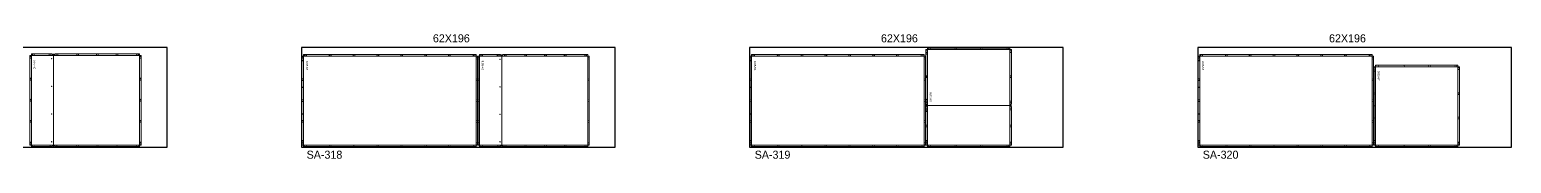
# Model space of a CAD drawing. Header units: inches. Extents: x 332 to 13969, y 521 to 599.
# Drawn here: x 9963 to 10889, y 522 to 599 of the extents above; entities that cross this region are included whole.
import ezdxf

# ---------------------------------------------------------------- set-up
doc = ezdxf.new("R2010")
doc.units = ezdxf.units.IN
doc.header["$MEASUREMENT"] = 0
for name, color, linetype, lineweight in [('ACM_Layer 1_Router Offset_Panel Cut', 1, 'Continuous', 9), ('ACM_Layer 3_Open Offset Countour_Route Lines', 4, 'Continuous', 9), ('ACM_Layer 4_Drill Centers_Rivet Holes', 3, 'Continuous', 9), ('ACM_Layer 5_Drill Centers_Weep Holes', 6, 'Continuous', 9)]:
    doc.layers.add(name, color=color, linetype=linetype, lineweight=lineweight)
doc.layers.add('ACM_Reference_Text', color=7, linetype='Continuous')
doc.styles.add('ER_Basic_SS', font='', dxfattribs={"height": 1.25})
doc.styles.get('ER_Basic_SS').set_extended_font_data('ER_Basic_SS')

# ---------------------------------------------------------------- blocks, each defined once
blk = doc.blocks.new('*U149')
for p, q in [((-97.75, -34.23), (-98, -34.23)), ((-97.75, -34.48), (-97.75, -34.23))]:
    blk.add_line(p, q)
blk.add_lwpolyline([(-98, -34.48), (98, -34.48), (98, 27.52), (-98, 27.52)], close=True)
at = {"insert": (-15.94, 35.85), "char_height": 5, "attachment_point": 1}
blk.add_mtext_dynamic_manual_height_columns('62X196', width=43.9641, gutter_width=1, heights=[0], dxfattribs=at)
blk = doc.blocks.new('*U150')
at = {"color": 0, "linetype": 'ByBlock', "lineweight": -2, "transparency": 16777216}
for p in [(3920, 0), (4200, 0), (4480, 0), (4760, 0)]:
    blk.add_blockref('*U149', p, dxfattribs=at)

msp = doc.modelspace()

# ---------------------------------------------------------------- linework, layer by layer
at = {"layer": 'ACM_Layer 1_Router Offset_Panel Cut'}
for points in [[(9963.51, 586.19), (9963.51, 530.22), (9964.48, 530.22), (9964.48, 529.25), (9977.32, 529.25), (9978.29, 530.22), (9979.26, 529.25), (10032.06, 529.25), (10032.06, 530.22), (10033.03, 530.22), (10033.03, 586.19), (10032.06, 586.19), (10032.06, 587.16), (9979.26, 587.16), (9978.29, 586.19), (9977.32, 587.16), (9964.48, 587.16), (9964.48, 586.19)], [(10242.37, 586.69), (10134.54, 586.69), (10134.54, 585.72), (10133.57, 585.72), (10133.57, 530.22), (10134.54, 530.22), (10134.54, 529.25), (10242.37, 529.25), (10242.37, 530.22), (10243.34, 530.22), (10243.34, 585.72), (10242.37, 585.72)], [(10243.59, 585.72), (10243.59, 530.22), (10244.56, 530.22), (10244.56, 529.25), (10257.4, 529.25), (10258.37, 530.22), (10259.34, 529.25), (10312.14, 529.25), (10312.14, 530.22), (10313.11, 530.22), (10313.11, 585.72), (10312.14, 585.72), (10312.14, 586.69), (10259.34, 586.69), (10258.37, 585.72), (10257.4, 586.69), (10244.56, 586.69), (10244.56, 585.72)], [(10522.29, 586.69), (10414.54, 586.69), (10414.54, 585.72), (10413.57, 585.72), (10413.57, 530.22), (10414.54, 530.22), (10414.54, 529.25), (10522.29, 529.25), (10522.29, 530.22), (10523.25, 530.22), (10523.25, 585.72), (10522.29, 585.72)], [(10523.5, 530.22), (10523.5, 553.99), (10524.47, 554.96), (10523.5, 555.93), (10523.5, 589.78), (10524.47, 589.78), (10524.47, 590.75), (10575.88, 590.75), (10575.88, 589.78), (10576.85, 589.78), (10576.85, 555.93), (10575.88, 554.96), (10576.85, 553.99), (10576.85, 530.22), (10575.88, 530.22), (10575.88, 529.25), (10524.47, 529.25), (10524.47, 530.22)], [(10802.29, 586.69), (10694.54, 586.69), (10694.54, 585.72), (10693.57, 585.72), (10693.57, 530.22), (10694.54, 530.22), (10694.54, 529.25), (10802.29, 529.25), (10802.29, 530.22), (10803.25, 530.22), (10803.25, 585.72), (10802.29, 585.72)], [(10855.88, 580.11), (10804.47, 580.11), (10804.47, 579.14), (10803.5, 579.14), (10803.5, 530.22), (10804.47, 530.22), (10804.47, 529.25), (10855.88, 529.25), (10855.88, 530.22), (10856.85, 530.22), (10856.85, 579.14), (10855.88, 579.14)]]:
    msp.add_lwpolyline(points, close=True, dxfattribs=at)
at = {"layer": 'ACM_Layer 3_Open Offset Countour_Route Lines'}
for p, q in [((9963.51, 586.19), (10033.03, 586.19)), ((9964.48, 587.16), (9964.48, 529.25)), ((9978.29, 587.16), (9978.29, 529.25)), ((10032.06, 587.16), (10032.06, 529.25)), ((10243.34, 585.72), (10133.57, 585.72)), ((10134.54, 586.69), (10134.54, 529.25)), ((10242.37, 586.69), (10242.37, 529.25)), ((10243.59, 585.72), (10313.11, 585.72)), ((10244.56, 586.69), (10244.56, 529.25)), ((10258.37, 586.69), (10258.37, 529.25)), ((10312.14, 586.69), (10312.14, 529.25)), ((10523.25, 585.72), (10413.57, 585.72)), ((10414.54, 586.69), (10414.54, 529.25)), ((10522.29, 586.69), (10522.29, 529.25)), ((10523.5, 589.78), (10576.85, 589.78)), ((10524.47, 529.25), (10524.47, 590.75)), ((10575.88, 529.25), (10575.88, 590.75)), ((10803.25, 585.72), (10693.57, 585.72)), ((10694.54, 586.69), (10694.54, 529.25)), ((10802.29, 586.69), (10802.29, 529.25)), ((10856.85, 579.14), (10803.5, 579.14)), ((10804.47, 580.11), (10804.47, 529.25)), ((10855.88, 580.11), (10855.88, 529.25)), ((10523.5, 554.96), (10576.85, 554.96)), ((9963.51, 530.22), (10033.03, 530.22)), ((10243.34, 530.22), (10133.57, 530.22)), ((10243.59, 530.22), (10313.11, 530.22)), ((10523.25, 530.22), (10413.57, 530.22)), ((10523.5, 530.22), (10576.85, 530.22)), ((10803.25, 530.22), (10693.57, 530.22)), ((10856.85, 530.22), (10803.5, 530.22))]:
    msp.add_line(p, q, dxfattribs=at)
at = {"layer": 'ACM_Layer 4_Drill Centers_Rivet Holes'}
for centre in [(9963.99, 585.44), (9963.99, 584.44), (9965.23, 586.68), (9966.23, 586.68), (9975.57, 586.68), (9976.57, 586.68), (9980.01, 586.68), (9981.01, 586.68), (9992.83, 586.68), (9993.83, 586.68), (10005.16, 586.68), (10006.16, 586.68), (10017.48, 586.68), (10018.48, 586.68), (10030.31, 586.68), (10031.31, 586.68), (10032.54, 585.44), (10032.54, 584.44), (10134.06, 584.97), (10134.06, 583.97), (10135.29, 586.2), (10136.29, 586.2), (10150.69, 586.2), (10151.69, 586.2), (10165.6, 586.2), (10166.6, 586.2), (10180.5, 586.2), (10181.5, 586.2), (10195.41, 586.2), (10196.41, 586.2), (10210.31, 586.2), (10211.31, 586.2), (10225.21, 586.2), (10226.21, 586.2), (10240.62, 586.2), (10241.62, 586.2), (10242.85, 584.97), (10242.85, 583.97), (10244.07, 584.97), (10244.07, 583.97), (10245.31, 586.2), (10246.31, 586.2), (10255.65, 586.2), (10256.65, 586.2), (10260.09, 586.2), (10261.09, 586.2), (10272.91, 586.2), (10273.91, 586.2), (10285.24, 586.2), (10286.24, 586.2), (10297.56, 586.2), (10298.56, 586.2), (10310.39, 586.2), (10311.39, 586.2), (10312.62, 584.97), (10312.62, 583.97), (10414.06, 584.97), (10414.06, 583.97), (10415.29, 586.2), (10416.29, 586.2), (10430.68, 586.2), (10431.68, 586.2), (10445.57, 586.2), (10446.57, 586.2), (10460.47, 586.2), (10461.47, 586.2), (10475.36, 586.2), (10476.36, 586.2), (10490.25, 586.2), (10491.25, 586.2), (10505.14, 586.2), (10506.14, 586.2), (10520.54, 586.2), (10521.54, 586.2), (10522.77, 584.97), (10522.77, 583.97), (10523.99, 589.03), (10523.99, 588.03), (10525.22, 590.26), (10526.22, 590.26), (10541.69, 590.26), (10542.69, 590.26), (10557.66, 590.26), (10558.66, 590.26), (10574.13, 590.26), (10575.13, 590.26), (10576.37, 589.03), (10576.37, 588.03), (10694.06, 584.97), (10694.06, 583.97), (10695.29, 586.2), (10696.29, 586.2), (10710.68, 586.2), (10711.68, 586.2), (10725.57, 586.2), (10726.57, 586.2), (10740.47, 586.2), (10741.47, 586.2), (10755.36, 586.2), (10756.36, 586.2), (10770.25, 586.2), (10771.25, 586.2), (10785.14, 586.2), (10786.14, 586.2), (10800.54, 586.2), (10801.54, 586.2), (10802.77, 584.97), (10802.77, 583.97), (10803.99, 578.39), (10803.99, 577.39), (10805.22, 579.63), (10806.22, 579.63), (10821.69, 579.63), (10822.69, 579.63), (10837.66, 579.63), (10838.66, 579.63), (10854.13, 579.63), (10855.13, 579.63), (10856.37, 578.39), (10856.37, 577.39), (9963.99, 571.83), (9963.99, 570.83), (10032.54, 571.83), (10032.54, 570.83), (10134.06, 571.47), (10134.06, 570.47), (10242.85, 571.47), (10242.85, 570.47), (10244.07, 571.47), (10244.07, 570.47), (10312.62, 571.47), (10312.62, 570.47), (10414.06, 571.47), (10414.06, 570.47), (10522.77, 571.47), (10522.77, 570.47), (10523.99, 573.36), (10523.99, 572.36), (10576.37, 573.36), (10576.37, 572.36), (10694.06, 571.47), (10694.06, 570.47), (10802.77, 571.47), (10802.77, 570.47), (9963.99, 558.71), (9963.99, 557.71), (10032.54, 558.71), (10032.54, 557.71), (10134.06, 558.47), (10134.06, 557.47), (10242.85, 558.47), (10242.85, 557.47), (10244.07, 558.47), (10244.07, 557.47), (10312.62, 558.47), (10312.62, 557.47), (10414.06, 558.47), (10414.06, 557.47), (10522.77, 558.47), (10522.77, 557.47), (10523.99, 557.68), (10523.99, 556.68), (10576.37, 557.68), (10576.37, 556.68), (10694.06, 558.47), (10694.06, 557.47), (10802.77, 558.47), (10802.77, 557.47), (10803.99, 562.75), (10803.99, 561.75), (10856.37, 562.75), (10856.37, 561.75), (10523.99, 553.24), (10523.99, 552.24), (10576.37, 553.24), (10576.37, 552.24), (10803.99, 547.61), (10803.99, 546.61), (10856.37, 547.61), (10856.37, 546.61), (9963.99, 545.59), (9963.99, 544.59), (10032.54, 545.59), (10032.54, 544.59), (10134.06, 545.47), (10134.06, 544.47), (10242.85, 545.47), (10242.85, 544.47), (10244.07, 545.47), (10244.07, 544.47), (10312.62, 545.47), (10312.62, 544.47), (10414.06, 545.47), (10414.06, 544.47), (10522.77, 545.47), (10522.77, 544.47), (10523.99, 542.61), (10523.99, 541.61), (10576.37, 542.61), (10576.37, 541.61), (10694.06, 545.47), (10694.06, 544.47), (10802.77, 545.47), (10802.77, 544.47), (9963.99, 531.97), (9963.99, 530.97), (9965.23, 529.73), (9966.23, 529.73), (9975.57, 529.73), (9976.57, 529.73), (9980.01, 529.73), (9981.01, 529.73), (9992.83, 529.73), (9993.83, 529.73), (10005.16, 529.73), (10006.16, 529.73), (10017.48, 529.73), (10018.48, 529.73), (10030.31, 529.73), (10031.31, 529.73), (10032.54, 531.97), (10032.54, 530.97), (10134.06, 531.97), (10134.06, 530.97), (10135.29, 529.73), (10136.29, 529.73), (10150.69, 529.73), (10151.69, 529.73), (10165.6, 529.73), (10166.6, 529.73), (10180.5, 529.73), (10181.5, 529.73), (10195.41, 529.73), (10196.41, 529.73), (10210.31, 529.73), (10211.31, 529.73), (10225.21, 529.73), (10226.21, 529.73), (10240.62, 529.73), (10241.62, 529.73), (10242.85, 531.97), (10242.85, 530.97), (10244.07, 531.97), (10244.07, 530.97), (10245.31, 529.73), (10246.31, 529.73), (10255.65, 529.73), (10256.65, 529.73), (10260.09, 529.73), (10261.09, 529.73), (10272.91, 529.73), (10273.91, 529.73), (10285.24, 529.73), (10286.24, 529.73), (10297.56, 529.73), (10298.56, 529.73), (10310.39, 529.73), (10311.39, 529.73), (10312.62, 531.97), (10312.62, 530.97), (10414.06, 531.97), (10414.06, 530.97), (10415.29, 529.73), (10416.29, 529.73), (10430.68, 529.73), (10431.68, 529.73), (10445.57, 529.73), (10446.57, 529.73), (10460.47, 529.73), (10461.47, 529.73), (10475.36, 529.73), (10476.36, 529.73), (10490.25, 529.73), (10491.25, 529.73), (10505.14, 529.73), (10506.14, 529.73), (10520.54, 529.73), (10521.54, 529.73), (10522.77, 531.97), (10522.77, 530.97), (10523.99, 531.97), (10523.99, 530.97), (10525.22, 529.73), (10526.22, 529.73), (10541.69, 529.73), (10542.69, 529.73), (10557.66, 529.73), (10558.66, 529.73), (10574.13, 529.73), (10575.13, 529.73), (10576.37, 531.97), (10576.37, 530.97), (10694.06, 531.97), (10694.06, 530.97), (10695.29, 529.73), (10696.29, 529.73), (10710.68, 529.73), (10711.68, 529.73), (10725.57, 529.73), (10726.57, 529.73), (10740.47, 529.73), (10741.47, 529.73), (10755.36, 529.73), (10756.36, 529.73), (10770.25, 529.73), (10771.25, 529.73), (10785.14, 529.73), (10786.14, 529.73), (10800.54, 529.73), (10801.54, 529.73), (10802.77, 531.97), (10802.77, 530.97), (10803.99, 531.97), (10803.99, 530.97), (10805.22, 529.73), (10806.22, 529.73), (10821.69, 529.73), (10822.69, 529.73), (10837.66, 529.73), (10838.66, 529.73), (10854.13, 529.73), (10855.13, 529.73), (10856.37, 531.97), (10856.37, 530.97)]:
    msp.add_circle(centre, 0.0625, dxfattribs=at)
at = {"layer": 'ACM_Layer 5_Drill Centers_Weep Holes'}
for centre in [(9977.23, 584.19), (10257.31, 583.72), (10523.99, 586.97), (10134.12, 582.97), (10414.12, 582.97), (10694.12, 582.97), (10803.99, 576.33), (9977.23, 566.89), (10134.12, 566.32), (10257.31, 566.57), (10414.12, 566.32), (10523.99, 572.82), (10694.12, 566.32), (10523.99, 558.68), (9977.23, 549.58), (10134.12, 549.68), (10257.31, 549.43), (10414.12, 549.68), (10523.99, 551.24), (10694.12, 549.68), (10803.99, 554.68), (9977.23, 532.28), (10134.12, 533.03), (10257.31, 532.28), (10414.12, 533.03), (10523.99, 532.97), (10694.12, 533.03), (10803.99, 533.03)]:
    msp.add_circle(centre, 0.125, dxfattribs=at)

# ---------------------------------------------------------------- block references
msp.add_blockref('*U150', (6031.32, 563.48))

# ---------------------------------------------------------------- texts
at = {"char_height": 5, "attachment_point": 1}
for s, insert in [('SA-318', (10136.47, 526.74)), ('SA-319', (10416.47, 526.74)), ('SA-320', (10696.47, 526.74))]:
    msp.add_mtext_dynamic_manual_height_columns(s, width=43.9641, gutter_width=1, heights=[0], dxfattribs=dict(at, insert=insert))
at = {"layer": 'ACM_Reference_Text', "style": 'ER_Basic_SS'}
for s, p in [('9.05-40', (9965.79, 583.38)), ('9.05-62', (10136.04, 582.72)), ('9.05-43', (10245.87, 582.91)), ('9.05-53', (10416.04, 582.72)), ('9.05-54', (10696.04, 582.72)), ('9.05-67', (10805.78, 576.33)), ('9.05-68', (10525.78, 563.21))]:
    msp.add_text(s, height=1.25, rotation=270, dxfattribs=at).set_placement(p)

doc.saveas('drawing.dxf')
